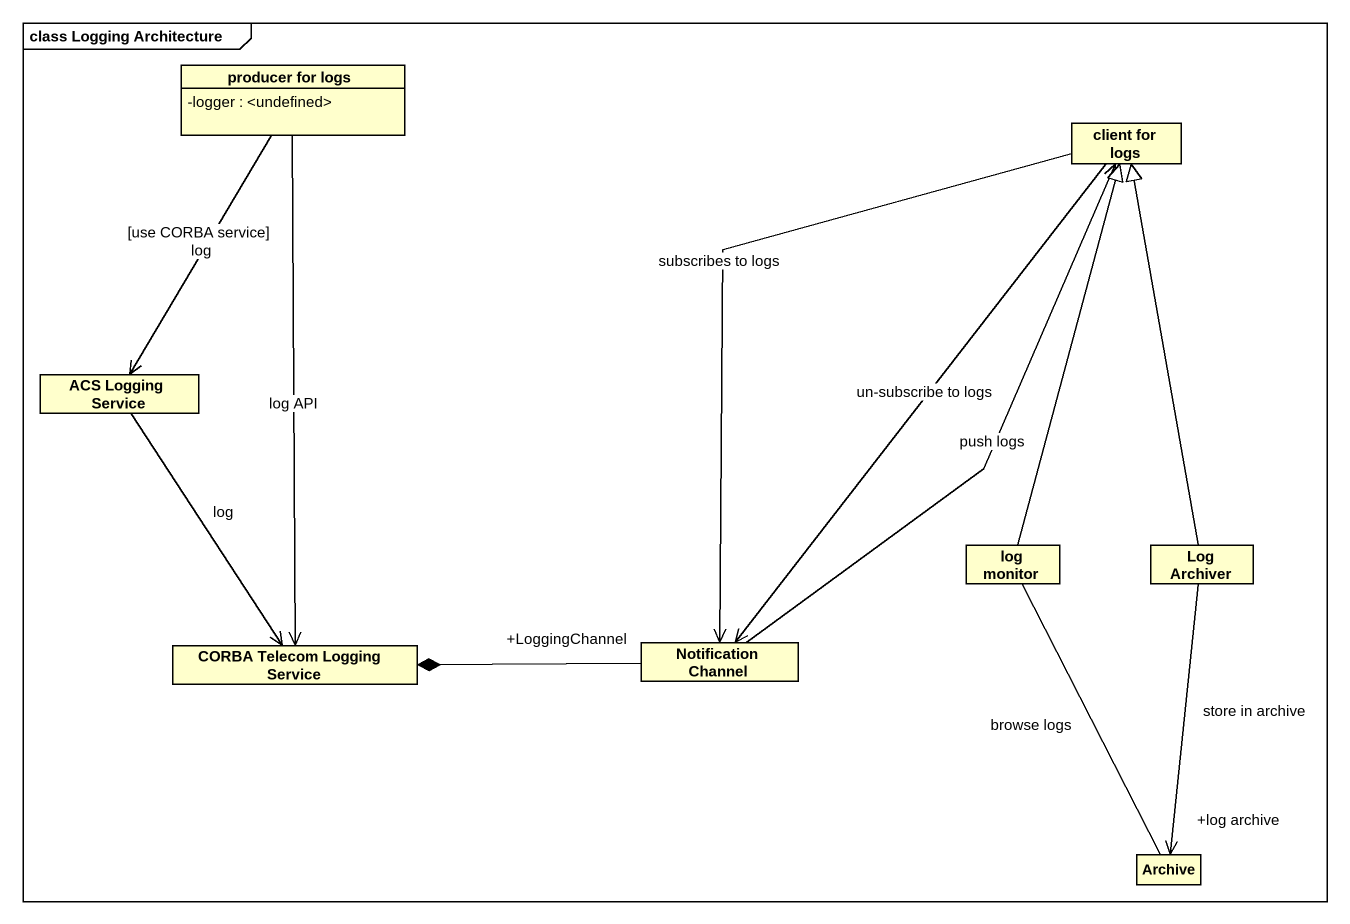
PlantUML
@startuml
mainframe class Logging Architecture
hide circle
hide empty members
skinparam classAttributeIconSize 0
class "producer for logs" as producer_for_logs #FFFFCC {
  -logger : <undefined>
}
class "client for logs" as client_for_logs #FFFFCC
class "ACS Logging Service" as ACS_Logging_Service #FFFFCC
class "log monitor" as log_monitor #FFFFCC
class "Log Archiver" as Log_Archiver #FFFFCC
class "CORBA Telecom Logging Service" as CORBA_Telecom_Logging #FFFFCC
class "Notification Channel" as Notification_Channel #FFFFCC
class Archive #FFFFCC
producer_for_logs --> ACS_Logging_Service : [use CORBA service] log
producer_for_logs --> CORBA_Telecom_Logging : log API
client_for_logs <-- Notification_Channel : push logs
client_for_logs --> Notification_Channel : subscribes to logs
client_for_logs --> Notification_Channel : un-subscribe to logs
ACS_Logging_Service --> CORBA_Telecom_Logging : log
log_monitor -up-|> client_for_logs
log_monitor -- Archive : browse logs
Log_Archiver -up-|> client_for_logs
Log_Archiver --> "+log archive" Archive : store in archive
CORBA_Telecom_Logging *-right- "+LoggingChannel" Notification_Channel
@enduml
